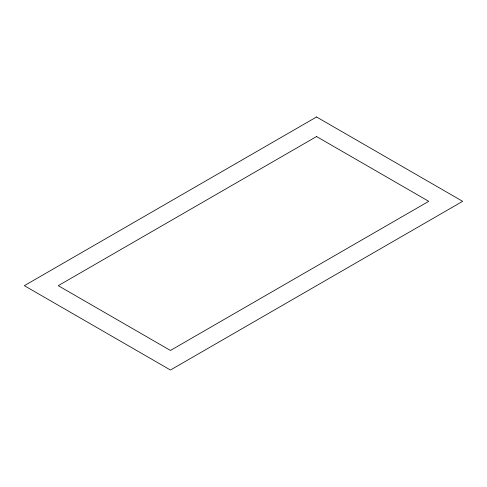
<?xml version="1.0" encoding="UTF-8"?>
<svg xmlns="http://www.w3.org/2000/svg" width="487" height="487" viewBox="0 0 487 487"><rect width="100%" height="100%" fill="white"/><g stroke="black" fill="none" stroke-linecap="round" stroke-linejoin="round"><path stroke-width="0.73" d="M316.55 116.977L24.35 285.674L170.45 370.023L462.65 201.326L316.55 116.977M316.55 136.543L58.245 285.674L170.45 350.457L428.755 201.326L316.55 136.543"/></g></svg>
